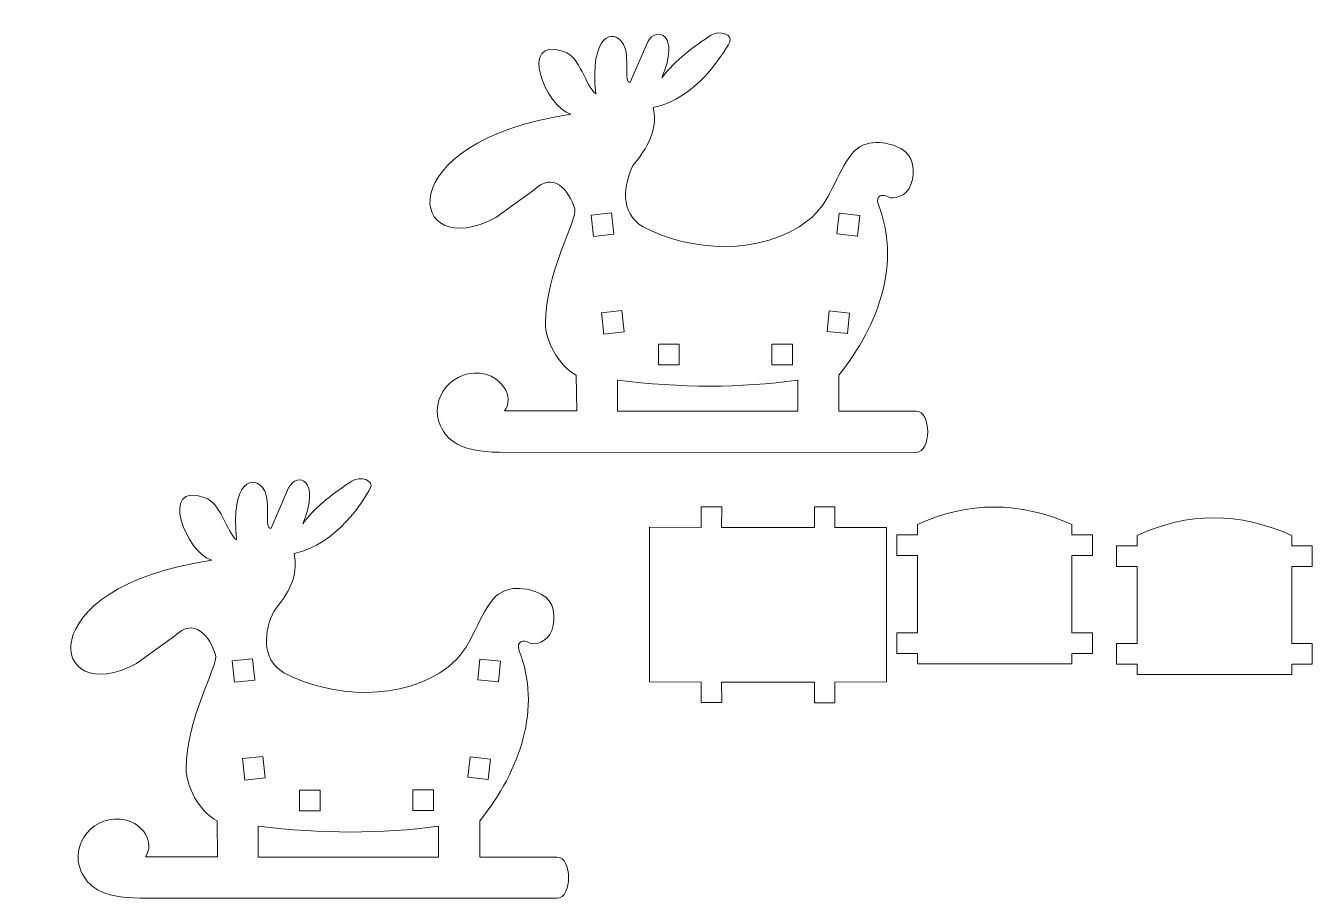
# Model space of a CAD drawing. Header units: centimetres. Extents: x -19.4 to 18.1, y -12.6 to 12.8.
import ezdxf

# ---------------------------------------------------------------- set-up
doc = ezdxf.new("R2010")
doc.units = ezdxf.units.CM
doc.header["$MEASUREMENT"] = 0
doc.layers.add('layer 1', color=7, linetype='Continuous')

msp = doc.modelspace()

# ---------------------------------------------------------------- linework, layer by layer
at = {"layer": 'layer 1', "color": 250, "lineweight": 9}
for points, knots in [([(-4.25697, 4.13439), (-4.25697, 3.68439), (-3.89768, 2.91605), (-3.35697, 2.63439), (-3.35697, 2.63439), (-3.35697, 2.63439), (-3.35697, 2.63439), (-3.35697, 2.63439), (-3.35697, 2.63439), (-3.35697, 2.63439), (-3.34353, 1.59045), (-3.34353, 1.59045), (-3.34353, 1.59045), (-3.34353, 1.59045), (-5.44353, 1.59045), (-5.44353, 1.59045), (-5.44353, 1.59045), (-5.14353, 2.04045), (-5.55779, 2.5497), (-5.99924, 2.65701), (-5.99924, 2.65701), (-6.93956, 2.88558), (-7.67756, 1.9449), (-7.31163, 1.15701), (-7.31163, 1.15701), (-7.12476, 0.75468), (-6.76011, 0.39045), (-5.59355, 0.39045), (-5.59355, 0.39045), (-5.59355, 0.39045), (6.54303, 0.38439), (6.54303, 0.38439), (6.54303, 0.38439), (6.99302, 0.38439), (6.99302, 1.58439), (6.54303, 1.58439), (6.54303, 1.58439), (6.54303, 1.58439), (4.29303, 1.58439), (4.29303, 1.58439), (4.29303, 1.58439), (4.29303, 1.58439), (4.29302, 2.63439), (4.29302, 2.63439), (4.29302, 2.63439), (4.29302, 2.63439), (4.29302, 2.63439), (4.29302, 2.63439), (4.29302, 2.63439), (5.49303, 4.13439), (6.09303, 5.93439), (5.44392, 7.58799), (5.44392, 7.58799), (5.34303, 7.88439), (5.58329, 7.91591), (5.72922, 7.82346), (5.72922, 7.82346), (5.87378, 7.73187), (6.28001, 7.8453), (6.39302, 8.18439), (6.39302, 8.18439), (6.52343, 8.57561), (6.47675, 9.03561), (6.09302, 9.23439), (6.09302, 9.23439), (5.68457, 9.446), (5.043, 9.53438), (4.6748, 9.08217), (4.6748, 9.08217), (4.18925, 8.48585), (4.07351, 7.66365), (3.39303, 7.13439), (3.39303, 7.13439), (2.04303, 6.08441), (-0.05697, 6.23439), (-1.41156, 6.94892), (-1.41156, 6.94892), (-2.11194, 7.37798), (-1.96563, 8.18477), (-1.70675, 8.73867), (-1.70675, 8.73867), (-1.12248, 9.44799), (-1.01403, 9.89231), (-1.11356, 10.4261), (-1.11356, 10.4261), (0.13806, 10.68345), (0.92229, 11.98566), (1.10604, 12.3195), (1.10604, 12.3195), (1.24013, 12.5631), (0.79992, 12.68556), (0.56915, 12.53243), (0.56915, 12.53243), (0.09237, 12.21879), (-0.47054, 11.82195), (-0.86132, 11.29004), (-0.86132, 11.29004), (-0.31431, 12.58784), (-1.02717, 12.80816), (-1.274, 12.3378), (-1.274, 12.3378), (-1.274, 12.3378), (-1.78377, 11.16099), (-1.78377, 11.16099), (-1.78377, 11.16099), (-1.99785, 11.12661), (-1.7816, 11.91269), (-1.97978, 12.26084), (-1.97978, 12.26084), (-2.26649, 12.76446), (-2.97837, 12.55083), (-2.78907, 10.82096), (-2.78907, 10.82096), (-3.09918, 11.0753), (-3.23231, 11.8904), (-3.72131, 12.05825), (-3.72131, 12.05825), (-5.0709, 12.52154), (-4.25804, 10.44236), (-3.51083, 10.22865), (-3.51083, 10.22865), (-8.93049, 9.44297), (-8.24454, 5.84162), (-5.7029, 7.22364), (-5.7029, 7.22364), (-5.7029, 7.22364), (-4.58477, 8.02727), (-4.58477, 8.02727), (-4.58477, 8.02727), (-4.02929, 8.57838), (-3.57117, 8.03139), (-3.40218, 7.47464), (-3.40218, 7.47464), (-3.3069, 7.17621), (-4.25697, 5.63439), (-4.25697, 4.13439), (-4.25697, 4.13439), (-4.25697, 4.13439), (-4.25697, 4.13439), (-4.25697, 4.13439)], [0, 0, 0, 0, 0.02777778, 0.02777778, 0.02777778, 0.02777778, 0.05555556, 0.05555556, 0.05555556, 0.05555556, 0.08333333, 0.08333333, 0.08333333, 0.08333333, 0.11111111, 0.11111111, 0.11111111, 0.11111111, 0.13888889, 0.13888889, 0.13888889, 0.13888889, 0.16666667, 0.16666667, 0.16666667, 0.16666667, 0.19444444, 0.19444444, 0.19444444, 0.19444444, 0.22222222, 0.22222222, 0.22222222, 0.22222222, 0.25, 0.25, 0.25, 0.25, 0.27777778, 0.27777778, 0.27777778, 0.27777778, 0.30555556, 0.30555556, 0.30555556, 0.30555556, 0.33333333, 0.33333333, 0.33333333, 0.33333333, 0.36111111, 0.36111111, 0.36111111, 0.36111111, 0.38888889, 0.38888889, 0.38888889, 0.38888889, 0.41666667, 0.41666667, 0.41666667, 0.41666667, 0.44444444, 0.44444444, 0.44444444, 0.44444444, 0.47222222, 0.47222222, 0.47222222, 0.47222222, 0.5, 0.5, 0.5, 0.5, 0.52777778, 0.52777778, 0.52777778, 0.52777778, 0.55555556, 0.55555556, 0.55555556, 0.55555556, 0.58333333, 0.58333333, 0.58333333, 0.58333333, 0.61111111, 0.61111111, 0.61111111, 0.61111111, 0.63888889, 0.63888889, 0.63888889, 0.63888889, 0.66666667, 0.66666667, 0.66666667, 0.66666667, 0.69444444, 0.69444444, 0.69444444, 0.69444444, 0.72222222, 0.72222222, 0.72222222, 0.72222222, 0.75, 0.75, 0.75, 0.75, 0.77777778, 0.77777778, 0.77777778, 0.77777778, 0.80555556, 0.80555556, 0.80555556, 0.80555556, 0.83333333, 0.83333333, 0.83333333, 0.83333333, 0.86111111, 0.86111111, 0.86111111, 0.86111111, 0.88888889, 0.88888889, 0.88888889, 0.88888889, 0.91666667, 0.91666667, 0.91666667, 0.91666667, 0.94444444, 0.94444444, 0.94444444, 0.94444444, 1, 1, 1, 1]), ([(-2.26071, 6.7355), (-2.26071, 6.7355), (-2.32622, 7.35873), (-2.32622, 7.35873), (-2.32622, 7.35873), (-2.32622, 7.35873), (-2.91798, 7.29653), (-2.91798, 7.29653), (-2.91798, 7.29653), (-2.91798, 7.29653), (-2.85248, 6.67329), (-2.85248, 6.67329), (-2.85248, 6.67329), (-2.85248, 6.67329), (-2.26071, 6.7355), (-2.26071, 6.7355)], [0, 0, 0, 0, 0.2, 0.2, 0.2, 0.2, 0.4, 0.4, 0.4, 0.4, 0.6, 0.6, 0.6, 0.6, 1, 1, 1, 1]), ([(4.29937, 7.34768), (4.29937, 7.34768), (4.23615, 6.74621), (4.23615, 6.74621), (4.23615, 6.74621), (4.23615, 6.74621), (4.83937, 6.6828), (4.83937, 6.6828), (4.83937, 6.6828), (4.83937, 6.6828), (4.90258, 7.28427), (4.90258, 7.28427), (4.90258, 7.28427), (4.90258, 7.28427), (4.29937, 7.34768), (4.29937, 7.34768)], [0, 0, 0, 0, 0.2, 0.2, 0.2, 0.2, 0.4, 0.4, 0.4, 0.4, 0.6, 0.6, 0.6, 0.6, 1, 1, 1, 1]), ([(-1.95971, 3.89003), (-1.95971, 3.89003), (-2.02521, 4.51326), (-2.02521, 4.51326), (-2.02521, 4.51326), (-2.02521, 4.51326), (-2.61698, 4.45106), (-2.61698, 4.45106), (-2.61698, 4.45106), (-2.61698, 4.45106), (-2.55147, 3.82782), (-2.55147, 3.82782), (-2.55147, 3.82782), (-2.55147, 3.82782), (-1.95971, 3.89003), (-1.95971, 3.89003)], [0, 0, 0, 0, 0.2, 0.2, 0.2, 0.2, 0.4, 0.4, 0.4, 0.4, 0.6, 0.6, 0.6, 0.6, 1, 1, 1, 1]), ([(4.01102, 4.50159), (4.01102, 4.50159), (3.94847, 3.90642), (3.94847, 3.90642), (3.94847, 3.90642), (3.94847, 3.90642), (4.54022, 3.84423), (4.54022, 3.84423), (4.54022, 3.84423), (4.54022, 3.84423), (4.60277, 4.4394), (4.60277, 4.4394), (4.60277, 4.4394), (4.60277, 4.4394), (4.01102, 4.50159), (4.01102, 4.50159)], [0, 0, 0, 0, 0.2, 0.2, 0.2, 0.2, 0.4, 0.4, 0.4, 0.4, 0.6, 0.6, 0.6, 0.6, 1, 1, 1, 1]), ([(-0.35737, 3.53439), (-0.35737, 3.53439), (-0.95698, 3.53447), (-0.95698, 3.53447), (-0.95698, 3.53447), (-0.95698, 3.53447), (-0.95698, 2.93447), (-0.95698, 2.93447), (-0.95698, 2.93447), (-0.95698, 2.93447), (-0.35717, 2.93439), (-0.35717, 2.93439), (-0.35717, 2.93439), (-0.35717, 2.93439), (-0.35737, 3.53439), (-0.35737, 3.53439)], [0, 0, 0, 0, 0.2, 0.2, 0.2, 0.2, 0.4, 0.4, 0.4, 0.4, 0.6, 0.6, 0.6, 0.6, 1, 1, 1, 1]), ([(2.94303, 3.5378), (2.94303, 3.5378), (2.34303, 3.5378), (2.34303, 3.5378), (2.34303, 3.5378), (2.34303, 3.5378), (2.34303, 2.9378), (2.34303, 2.9378), (2.34303, 2.9378), (2.34303, 2.9378), (2.94303, 2.9378), (2.94303, 2.9378), (2.94303, 2.9378), (2.94303, 2.9378), (2.94303, 3.5378), (2.94303, 3.5378)], [0, 0, 0, 0, 0.2, 0.2, 0.2, 0.2, 0.4, 0.4, 0.4, 0.4, 0.6, 0.6, 0.6, 0.6, 1, 1, 1, 1]), ([(3.09303, 2.48439), (1.43186, 2.25699), (-0.31815, 2.25699), (-2.15697, 2.48439), (-2.15697, 2.48439), (-2.15697, 2.48439), (-2.15697, 1.58439), (-2.15697, 1.58439), (-2.15697, 1.58439), (-2.15697, 1.58439), (3.09303, 1.58439), (3.09303, 1.58439), (3.09303, 1.58439), (3.09303, 1.58439), (3.09303, 2.48439), (3.09303, 2.48439)], [0, 0, 0, 0, 0.2, 0.2, 0.2, 0.2, 0.4, 0.4, 0.4, 0.4, 0.6, 0.6, 0.6, 0.6, 1, 1, 1, 1]), ([(-14.71949, -8.85005), (-14.71949, -9.30005), (-14.36019, -10.06839), (-13.81949, -10.35005), (-13.81949, -10.35005), (-13.81949, -10.35005), (-13.81949, -10.35005), (-13.81949, -10.35005), (-13.81949, -10.35005), (-13.81949, -10.35005), (-13.80605, -11.39399), (-13.80605, -11.39399), (-13.80605, -11.39399), (-13.80605, -11.39399), (-15.90605, -11.39399), (-15.90605, -11.39399), (-15.90605, -11.39399), (-15.60605, -10.94399), (-16.0203, -10.43474), (-16.46175, -10.32743), (-16.46175, -10.32743), (-17.40207, -10.09886), (-18.14007, -11.03954), (-17.77415, -11.82743), (-17.77415, -11.82743), (-17.58728, -12.22976), (-17.22263, -12.59399), (-16.05606, -12.59399), (-16.05606, -12.59399), (-16.05606, -12.59399), (-3.91949, -12.60005), (-3.91949, -12.60005), (-3.91949, -12.60005), (-3.4695, -12.60005), (-3.4695, -11.40005), (-3.91949, -11.40005), (-3.91949, -11.40005), (-3.91949, -11.40005), (-6.16949, -11.40005), (-6.16949, -11.40005), (-6.16949, -11.40005), (-6.16949, -11.40005), (-6.1695, -10.35005), (-6.1695, -10.35005), (-6.1695, -10.35005), (-6.1695, -10.35005), (-6.1695, -10.35005), (-6.1695, -10.35005), (-6.1695, -10.35005), (-4.96949, -8.85005), (-4.36949, -7.05005), (-5.0186, -5.39645), (-5.0186, -5.39645), (-5.11949, -5.10005), (-4.87923, -5.06853), (-4.7333, -5.16098), (-4.7333, -5.16098), (-4.58874, -5.25257), (-4.18251, -5.13914), (-4.0695, -4.80005), (-4.0695, -4.80005), (-3.93909, -4.40883), (-3.98577, -3.94883), (-4.3695, -3.75005), (-4.3695, -3.75005), (-4.77795, -3.53844), (-5.41952, -3.45006), (-5.78772, -3.90227), (-5.78772, -3.90227), (-6.27327, -4.49859), (-6.38901, -5.32079), (-7.06949, -5.85005), (-7.06949, -5.85005), (-8.41949, -6.90003), (-10.51949, -6.75005), (-11.87408, -6.03552), (-11.87408, -6.03552), (-12.57446, -5.60646), (-12.42815, -4.79967), (-12.16926, -4.24577), (-12.16926, -4.24577), (-11.585, -3.53645), (-11.47655, -3.09213), (-11.57607, -2.55834), (-11.57607, -2.55834), (-10.32446, -2.30099), (-9.54023, -0.99878), (-9.35648, -0.66494), (-9.35648, -0.66494), (-9.22239, -0.42134), (-9.6626, -0.29888), (-9.89337, -0.45201), (-9.89337, -0.45201), (-10.37015, -0.76565), (-10.93305, -1.16249), (-11.32383, -1.6944), (-11.32383, -1.6944), (-10.77683, -0.3966), (-11.48969, -0.17628), (-11.73651, -0.64664), (-11.73651, -0.64664), (-11.73651, -0.64664), (-12.24629, -1.82345), (-12.24629, -1.82345), (-12.24629, -1.82345), (-12.46037, -1.85783), (-12.24411, -1.07175), (-12.44229, -0.7236), (-12.44229, -0.7236), (-12.729, -0.21998), (-13.44089, -0.43361), (-13.25159, -2.16348), (-13.25159, -2.16348), (-13.5617, -1.90914), (-13.69482, -1.09404), (-14.18382, -0.92619), (-14.18382, -0.92619), (-15.53342, -0.4629), (-14.72055, -2.54208), (-13.97334, -2.75579), (-13.97334, -2.75579), (-19.39301, -3.54147), (-18.70706, -7.14282), (-16.16541, -5.7608), (-16.16541, -5.7608), (-16.16541, -5.7608), (-15.04728, -4.95717), (-15.04728, -4.95717), (-15.04728, -4.95717), (-14.4918, -4.40606), (-14.03369, -4.95305), (-13.8647, -5.5098), (-13.8647, -5.5098), (-13.76942, -5.80823), (-14.71949, -7.35005), (-14.71949, -8.85005), (-14.71949, -8.85005), (-14.71949, -8.85005), (-14.71949, -8.85005), (-14.71949, -8.85005)], [0, 0, 0, 0, 0.02777778, 0.02777778, 0.02777778, 0.02777778, 0.05555556, 0.05555556, 0.05555556, 0.05555556, 0.08333333, 0.08333333, 0.08333333, 0.08333333, 0.11111111, 0.11111111, 0.11111111, 0.11111111, 0.13888889, 0.13888889, 0.13888889, 0.13888889, 0.16666667, 0.16666667, 0.16666667, 0.16666667, 0.19444444, 0.19444444, 0.19444444, 0.19444444, 0.22222222, 0.22222222, 0.22222222, 0.22222222, 0.25, 0.25, 0.25, 0.25, 0.27777778, 0.27777778, 0.27777778, 0.27777778, 0.30555556, 0.30555556, 0.30555556, 0.30555556, 0.33333333, 0.33333333, 0.33333333, 0.33333333, 0.36111111, 0.36111111, 0.36111111, 0.36111111, 0.38888889, 0.38888889, 0.38888889, 0.38888889, 0.41666667, 0.41666667, 0.41666667, 0.41666667, 0.44444444, 0.44444444, 0.44444444, 0.44444444, 0.47222222, 0.47222222, 0.47222222, 0.47222222, 0.5, 0.5, 0.5, 0.5, 0.52777778, 0.52777778, 0.52777778, 0.52777778, 0.55555556, 0.55555556, 0.55555556, 0.55555556, 0.58333333, 0.58333333, 0.58333333, 0.58333333, 0.61111111, 0.61111111, 0.61111111, 0.61111111, 0.63888889, 0.63888889, 0.63888889, 0.63888889, 0.66666667, 0.66666667, 0.66666667, 0.66666667, 0.69444444, 0.69444444, 0.69444444, 0.69444444, 0.72222222, 0.72222222, 0.72222222, 0.72222222, 0.75, 0.75, 0.75, 0.75, 0.77777778, 0.77777778, 0.77777778, 0.77777778, 0.80555556, 0.80555556, 0.80555556, 0.80555556, 0.83333333, 0.83333333, 0.83333333, 0.83333333, 0.86111111, 0.86111111, 0.86111111, 0.86111111, 0.88888889, 0.88888889, 0.88888889, 0.88888889, 0.91666667, 0.91666667, 0.91666667, 0.91666667, 0.94444444, 0.94444444, 0.94444444, 0.94444444, 1, 1, 1, 1]), ([(6.58052, -5.77072), (6.58052, -5.77072), (6.58052, -5.47072), (6.58052, -5.47072), (6.58052, -5.47072), (6.58052, -5.47072), (5.98052, -5.47072), (5.98052, -5.47072), (5.98052, -5.47072), (5.98052, -5.47072), (5.98052, -4.87072), (5.98052, -4.87072), (5.98052, -4.87072), (5.98052, -4.87072), (6.58052, -4.87072), (6.58052, -4.87072), (6.58052, -4.87072), (6.58052, -4.87072), (6.58052, -2.62072), (6.58052, -2.62072), (6.58052, -2.62072), (6.58052, -2.62072), (5.98052, -2.62072), (5.98052, -2.62072), (5.98052, -2.62072), (5.98052, -2.62072), (5.98052, -2.02072), (5.98052, -2.02072), (5.98052, -2.02072), (5.98052, -2.02072), (6.58052, -2.02072), (6.58052, -2.02072), (6.58052, -2.02072), (6.58052, -2.02072), (6.58175, -1.71966), (6.58175, -1.71966), (6.58175, -1.71966), (8.05357, -1.03578), (9.55378, -1.03587), (11.08249, -1.71987), (11.08249, -1.71987), (11.08249, -1.71987), (11.08234, -2.02012), (11.08234, -2.02012), (11.08234, -2.02012), (11.08234, -2.02012), (11.68052, -2.02072), (11.68052, -2.02072), (11.68052, -2.02072), (11.68052, -2.02072), (11.68052, -2.62072), (11.68052, -2.62072), (11.68052, -2.62072), (11.68052, -2.62072), (11.08052, -2.62072), (11.08052, -2.62072), (11.08052, -2.62072), (11.08052, -2.62072), (11.08052, -4.87072), (11.08052, -4.87072), (11.08052, -4.87072), (11.08052, -4.87072), (11.68052, -4.87072), (11.68052, -4.87072), (11.68052, -4.87072), (11.68052, -4.87072), (11.68052, -5.47072), (11.68052, -5.47072), (11.68052, -5.47072), (11.68052, -5.47072), (11.08052, -5.47072), (11.08052, -5.47072), (11.08052, -5.47072), (11.08052, -5.47072), (11.08052, -5.77072), (11.08052, -5.77072), (11.08052, -5.77072), (11.08052, -5.77072), (6.58052, -5.77072), (6.58052, -5.77072)], [0, 0, 0, 0, 0.04761905, 0.04761905, 0.04761905, 0.04761905, 0.0952381, 0.0952381, 0.0952381, 0.0952381, 0.14285714, 0.14285714, 0.14285714, 0.14285714, 0.19047619, 0.19047619, 0.19047619, 0.19047619, 0.23809524, 0.23809524, 0.23809524, 0.23809524, 0.28571429, 0.28571429, 0.28571429, 0.28571429, 0.33333333, 0.33333333, 0.33333333, 0.33333333, 0.38095238, 0.38095238, 0.38095238, 0.38095238, 0.42857143, 0.42857143, 0.42857143, 0.42857143, 0.47619048, 0.47619048, 0.47619048, 0.47619048, 0.52380952, 0.52380952, 0.52380952, 0.52380952, 0.57142857, 0.57142857, 0.57142857, 0.57142857, 0.61904762, 0.61904762, 0.61904762, 0.61904762, 0.66666667, 0.66666667, 0.66666667, 0.66666667, 0.71428571, 0.71428571, 0.71428571, 0.71428571, 0.76190476, 0.76190476, 0.76190476, 0.76190476, 0.80952381, 0.80952381, 0.80952381, 0.80952381, 0.85714286, 0.85714286, 0.85714286, 0.85714286, 0.9047619, 0.9047619, 0.9047619, 0.9047619, 1, 1, 1, 1]), ([(-1.21949, -6.29997), (-1.21949, -6.29997), (-1.21947, -1.79354), (-1.21947, -1.79354), (-1.21947, -1.79354), (-1.21947, -1.79354), (0.27876, -1.80005), (0.27876, -1.80005), (0.27876, -1.80005), (0.27876, -1.80005), (0.27876, -1.20005), (0.27876, -1.20005), (0.27876, -1.20005), (0.27876, -1.20005), (0.87876, -1.20005), (0.87876, -1.20005), (0.87876, -1.20005), (0.87876, -1.20005), (0.87856, -1.80005), (0.87856, -1.80005), (0.87856, -1.80005), (0.87856, -1.80005), (3.57876, -1.80005), (3.57876, -1.80005), (3.57876, -1.80005), (3.57876, -1.80005), (3.57876, -1.20005), (3.57876, -1.20005), (3.57876, -1.20005), (3.57876, -1.20005), (4.17874, -1.20005), (4.17874, -1.20005), (4.17874, -1.20005), (4.17874, -1.20005), (4.17876, -1.80005), (4.17876, -1.80005), (4.17876, -1.80005), (4.17876, -1.80005), (5.67875, -1.79997), (5.67875, -1.79997), (5.67875, -1.79997), (5.67875, -1.79997), (5.67875, -6.29997), (5.67875, -6.29997), (5.67875, -6.29997), (5.67875, -6.29997), (4.17876, -6.30681), (4.17876, -6.30681), (4.17876, -6.30681), (4.17876, -6.30681), (4.17876, -6.90681), (4.17876, -6.90681), (4.17876, -6.90681), (4.17876, -6.90681), (3.57874, -6.90681), (3.57874, -6.90681), (3.57874, -6.90681), (3.57874, -6.90681), (3.57876, -6.30341), (3.57876, -6.30341), (3.57876, -6.30341), (3.57876, -6.30341), (0.87856, -6.30341), (0.87856, -6.30341), (0.87856, -6.30341), (0.87856, -6.30341), (0.87876, -6.90341), (0.87876, -6.90341), (0.87876, -6.90341), (0.87876, -6.90341), (0.27876, -6.90341), (0.27876, -6.90341), (0.27876, -6.90341), (0.27876, -6.90341), (0.27876, -6.30348), (0.27876, -6.30348), (0.27876, -6.30348), (0.27876, -6.30348), (-1.21949, -6.29997), (-1.21949, -6.29997)], [0, 0, 0, 0, 0.04761905, 0.04761905, 0.04761905, 0.04761905, 0.0952381, 0.0952381, 0.0952381, 0.0952381, 0.14285714, 0.14285714, 0.14285714, 0.14285714, 0.19047619, 0.19047619, 0.19047619, 0.19047619, 0.23809524, 0.23809524, 0.23809524, 0.23809524, 0.28571429, 0.28571429, 0.28571429, 0.28571429, 0.33333333, 0.33333333, 0.33333333, 0.33333333, 0.38095238, 0.38095238, 0.38095238, 0.38095238, 0.42857143, 0.42857143, 0.42857143, 0.42857143, 0.47619048, 0.47619048, 0.47619048, 0.47619048, 0.52380952, 0.52380952, 0.52380952, 0.52380952, 0.57142857, 0.57142857, 0.57142857, 0.57142857, 0.61904762, 0.61904762, 0.61904762, 0.61904762, 0.66666667, 0.66666667, 0.66666667, 0.66666667, 0.71428571, 0.71428571, 0.71428571, 0.71428571, 0.76190476, 0.76190476, 0.76190476, 0.76190476, 0.80952381, 0.80952381, 0.80952381, 0.80952381, 0.85714286, 0.85714286, 0.85714286, 0.85714286, 0.9047619, 0.9047619, 0.9047619, 0.9047619, 1, 1, 1, 1]), ([(12.98207, -6.08506), (12.98207, -6.08506), (12.98207, -5.78506), (12.98207, -5.78506), (12.98207, -5.78506), (12.98207, -5.78506), (12.38207, -5.78506), (12.38207, -5.78506), (12.38207, -5.78506), (12.38207, -5.78506), (12.38207, -5.18506), (12.38207, -5.18506), (12.38207, -5.18506), (12.38207, -5.18506), (12.98207, -5.18506), (12.98207, -5.18506), (12.98207, -5.18506), (12.98207, -5.18506), (12.98207, -2.93506), (12.98207, -2.93506), (12.98207, -2.93506), (12.98207, -2.93506), (12.38207, -2.93506), (12.38207, -2.93506), (12.38207, -2.93506), (12.38207, -2.93506), (12.38207, -2.33506), (12.38207, -2.33506), (12.38207, -2.33506), (12.38207, -2.33506), (12.98207, -2.33506), (12.98207, -2.33506), (12.98207, -2.33506), (12.98207, -2.33506), (12.9833, -2.034), (12.9833, -2.034), (12.9833, -2.034), (14.45512, -1.35012), (15.95533, -1.35021), (17.48404, -2.03421), (17.48404, -2.03421), (17.48404, -2.03421), (17.48389, -2.33446), (17.48389, -2.33446), (17.48389, -2.33446), (17.48389, -2.33446), (18.08207, -2.33506), (18.08207, -2.33506), (18.08207, -2.33506), (18.08207, -2.33506), (18.08207, -2.93506), (18.08207, -2.93506), (18.08207, -2.93506), (18.08207, -2.93506), (17.48207, -2.93506), (17.48207, -2.93506), (17.48207, -2.93506), (17.48207, -2.93506), (17.48207, -5.18506), (17.48207, -5.18506), (17.48207, -5.18506), (17.48207, -5.18506), (18.08207, -5.18506), (18.08207, -5.18506), (18.08207, -5.18506), (18.08207, -5.18506), (18.08207, -5.78506), (18.08207, -5.78506), (18.08207, -5.78506), (18.08207, -5.78506), (17.48207, -5.78506), (17.48207, -5.78506), (17.48207, -5.78506), (17.48207, -5.78506), (17.48207, -6.08506), (17.48207, -6.08506), (17.48207, -6.08506), (17.48207, -6.08506), (12.98207, -6.08506), (12.98207, -6.08506)], [0, 0, 0, 0, 0.04761905, 0.04761905, 0.04761905, 0.04761905, 0.0952381, 0.0952381, 0.0952381, 0.0952381, 0.14285714, 0.14285714, 0.14285714, 0.14285714, 0.19047619, 0.19047619, 0.19047619, 0.19047619, 0.23809524, 0.23809524, 0.23809524, 0.23809524, 0.28571429, 0.28571429, 0.28571429, 0.28571429, 0.33333333, 0.33333333, 0.33333333, 0.33333333, 0.38095238, 0.38095238, 0.38095238, 0.38095238, 0.42857143, 0.42857143, 0.42857143, 0.42857143, 0.47619048, 0.47619048, 0.47619048, 0.47619048, 0.52380952, 0.52380952, 0.52380952, 0.52380952, 0.57142857, 0.57142857, 0.57142857, 0.57142857, 0.61904762, 0.61904762, 0.61904762, 0.61904762, 0.66666667, 0.66666667, 0.66666667, 0.66666667, 0.71428571, 0.71428571, 0.71428571, 0.71428571, 0.76190476, 0.76190476, 0.76190476, 0.76190476, 0.80952381, 0.80952381, 0.80952381, 0.80952381, 0.85714286, 0.85714286, 0.85714286, 0.85714286, 0.9047619, 0.9047619, 0.9047619, 0.9047619, 1, 1, 1, 1]), ([(-12.72323, -6.24894), (-12.72323, -6.24894), (-12.78873, -5.62571), (-12.78873, -5.62571), (-12.78873, -5.62571), (-12.78873, -5.62571), (-13.3805, -5.68791), (-13.3805, -5.68791), (-13.3805, -5.68791), (-13.3805, -5.68791), (-13.31499, -6.31115), (-13.31499, -6.31115), (-13.31499, -6.31115), (-13.31499, -6.31115), (-12.72323, -6.24894), (-12.72323, -6.24894)], [0, 0, 0, 0, 0.2, 0.2, 0.2, 0.2, 0.4, 0.4, 0.4, 0.4, 0.6, 0.6, 0.6, 0.6, 1, 1, 1, 1]), ([(-6.16314, -5.63676), (-6.16314, -5.63676), (-6.22637, -6.23823), (-6.22637, -6.23823), (-6.22637, -6.23823), (-6.22637, -6.23823), (-5.62314, -6.30164), (-5.62314, -6.30164), (-5.62314, -6.30164), (-5.62314, -6.30164), (-5.55993, -5.70017), (-5.55993, -5.70017), (-5.55993, -5.70017), (-5.55993, -5.70017), (-6.16314, -5.63676), (-6.16314, -5.63676)], [0, 0, 0, 0, 0.2, 0.2, 0.2, 0.2, 0.4, 0.4, 0.4, 0.4, 0.6, 0.6, 0.6, 0.6, 1, 1, 1, 1]), ([(-12.42222, -9.09441), (-12.42222, -9.09441), (-12.48773, -8.47118), (-12.48773, -8.47118), (-12.48773, -8.47118), (-12.48773, -8.47118), (-13.07949, -8.53338), (-13.07949, -8.53338), (-13.07949, -8.53338), (-13.07949, -8.53338), (-13.01399, -9.15662), (-13.01399, -9.15662), (-13.01399, -9.15662), (-13.01399, -9.15662), (-12.42222, -9.09441), (-12.42222, -9.09441)], [0, 0, 0, 0, 0.2, 0.2, 0.2, 0.2, 0.4, 0.4, 0.4, 0.4, 0.6, 0.6, 0.6, 0.6, 1, 1, 1, 1]), ([(-6.4515, -8.48285), (-6.4515, -8.48285), (-6.51405, -9.07802), (-6.51405, -9.07802), (-6.51405, -9.07802), (-6.51405, -9.07802), (-5.9223, -9.14021), (-5.9223, -9.14021), (-5.9223, -9.14021), (-5.9223, -9.14021), (-5.85975, -8.54504), (-5.85975, -8.54504), (-5.85975, -8.54504), (-5.85975, -8.54504), (-6.4515, -8.48285), (-6.4515, -8.48285)], [0, 0, 0, 0, 0.2, 0.2, 0.2, 0.2, 0.4, 0.4, 0.4, 0.4, 0.6, 0.6, 0.6, 0.6, 1, 1, 1, 1]), ([(-10.81988, -9.45005), (-10.81988, -9.45005), (-11.41949, -9.44997), (-11.41949, -9.44997), (-11.41949, -9.44997), (-11.41949, -9.44997), (-11.41949, -10.04997), (-11.41949, -10.04997), (-11.41949, -10.04997), (-11.41949, -10.04997), (-10.81969, -10.05005), (-10.81969, -10.05005), (-10.81969, -10.05005), (-10.81969, -10.05005), (-10.81988, -9.45005), (-10.81988, -9.45005)], [0, 0, 0, 0, 0.2, 0.2, 0.2, 0.2, 0.4, 0.4, 0.4, 0.4, 0.6, 0.6, 0.6, 0.6, 1, 1, 1, 1]), ([(-7.51949, -9.44664), (-7.51949, -9.44664), (-8.11949, -9.44664), (-8.11949, -9.44664), (-8.11949, -9.44664), (-8.11949, -9.44664), (-8.11949, -10.04664), (-8.11949, -10.04664), (-8.11949, -10.04664), (-8.11949, -10.04664), (-7.51949, -10.04664), (-7.51949, -10.04664), (-7.51949, -10.04664), (-7.51949, -10.04664), (-7.51949, -9.44664), (-7.51949, -9.44664)], [0, 0, 0, 0, 0.2, 0.2, 0.2, 0.2, 0.4, 0.4, 0.4, 0.4, 0.6, 0.6, 0.6, 0.6, 1, 1, 1, 1]), ([(-7.36949, -10.50005), (-9.03066, -10.72745), (-10.78067, -10.72745), (-12.61949, -10.50005), (-12.61949, -10.50005), (-12.61949, -10.50005), (-12.61949, -11.40005), (-12.61949, -11.40005), (-12.61949, -11.40005), (-12.61949, -11.40005), (-7.36949, -11.40005), (-7.36949, -11.40005), (-7.36949, -11.40005), (-7.36949, -11.40005), (-7.36949, -10.50005), (-7.36949, -10.50005)], [0, 0, 0, 0, 0.2, 0.2, 0.2, 0.2, 0.4, 0.4, 0.4, 0.4, 0.6, 0.6, 0.6, 0.6, 1, 1, 1, 1])]:
    msp.add_open_spline(points, degree=3, knots=knots, dxfattribs=at)

doc.saveas('drawing.dxf')
